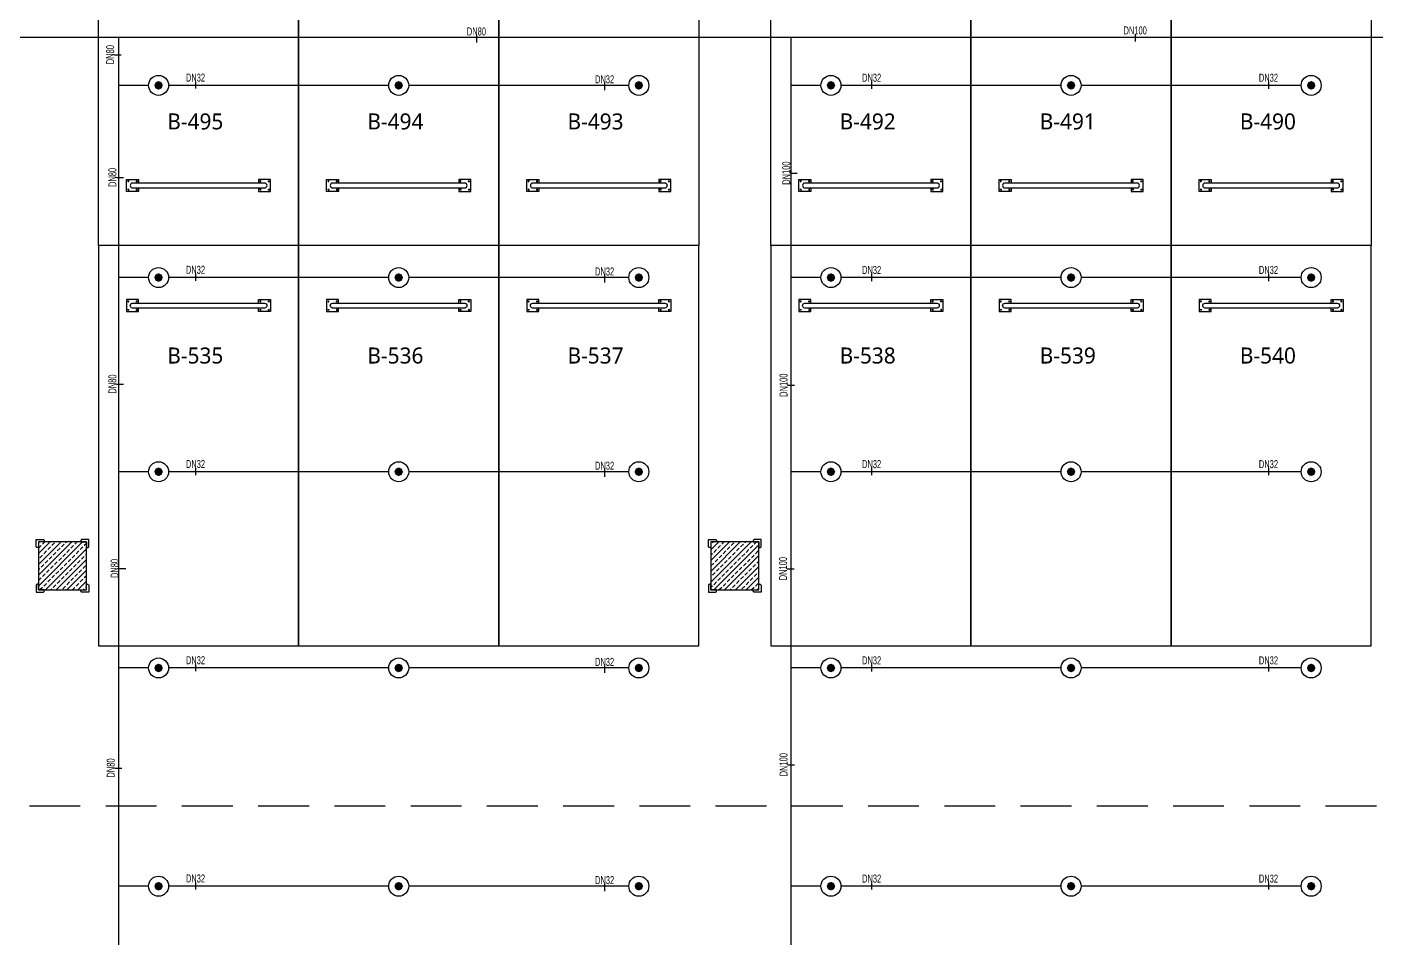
# Model space of a CAD drawing. Header units: millimetres. Extents: x -379292 to 1221486, y 92049 to 447512.
# Drawn here: x 360384 to 377238, y 156172 to 167548 of the extents above; entities that cross this region are included whole.
import ezdxf
from ezdxf.enums import TextEntityAlignment as Align

# ---------------------------------------------------------------- set-up
doc = ezdxf.new("R2010")
doc.units = ezdxf.units.MM
doc.linetypes.add('HIDDEN', pattern=[9.525, 6.35, -3.175])
for name, color, linetype in [('-M-YNGN-BORUID', 7, 'Continuous'), ('-M-YNGN-BORUUZUN', 7, 'Continuous'), ('-M-YNGN-BORUYUK', 7, 'Continuous'), ('-M-YNGN-SPR-YUK', 7, 'Continuous'), ('-M-YNGN-ZON6-CAP-', 7, 'Continuous'), ('-M-YNGN-ZON6-SPR-', 7, 'Continuous'), ('05_HATCH CONCRETE', 141, 'Continuous'), ('05_SYMBOL', 2, 'Continuous'), ('202-A-Y-MahalAd', 141, 'Continuous')]:
    doc.layers.add(name, color=color, linetype=linetype)
doc.layers.add('-M-YNGN-SPR-CAPCIZGI', color=188, linetype='Continuous', plot=False)
doc.layers.add('-M-YNGN-ZON6', color=2, linetype='SP', lineweight=30)
doc.styles.add('CIZGI', font='tahoma.ttf', dxfattribs={"width": 0.8, "oblique": 20})
doc.styles.add('HCAD', font='HCAD.SHX', dxfattribs={"width": 0.8, "height": 0.2})
doc.styles.add('PIPESIZE', font='hcad.shx', dxfattribs={"width": 0.8})
doc.styles.add('SPR-NOT', font='romans.shx')
doc.styles.get("Standard").update_dxf_attribs({"font": 'segoeuil.ttf'})
doc.linetypes.add('SP', pattern='A,2,-0.1,["SP",CIZGI,S=0.14,R=0.2,X=0,Y=-0.07],-0.255', length=2.355)
pattern_1 = [(225, (905000, -3e-07), (67.351921, -67.351921), []), (225, (904932.65, -3e-07), (67.351921, -67.351921), [47.625, -23.8125])]

# ---------------------------------------------------------------- blocks, each defined once
blk = doc.blocks.new('202_Vida')
at = {"color": 0, "linetype": 'ByBlock', "ltscale": 0.2}
for points in [[(1, 0), (-1, 0)], [(0, 1), (0, -1)]]:
    blk.add_lwpolyline(points, dxfattribs=at)
at = {"color": 0, "linetype": 'ByBlock'}
for radius in [0.42, 0.23, 0.155]:
    blk.add_circle((0, 0), radius, dxfattribs=at)
blk = doc.blocks.new('202_Stoper')
at = {"color": 0, "linetype": 'ByBlock'}
for points in [[(-750, -30), (-750, -75), (-900, -75), (-900, 75), (-750, 75), (-750, 30)], [(750, -30), (750, -75), (900, -75), (900, 75), (750, 75), (750, 30)]]:
    blk.add_lwpolyline(points, dxfattribs=at)
blk.add_lwpolyline([(825, -30, 1), (825, 30), (-825, 30, 1), (-825, -30)], format="xyb", close=True, dxfattribs=at)
at = {"color": 0, "linetype": 'ByBlock', "yscale": 10, "zscale": 10, "rotation": 180}
for p, xscale in [((-877, 53), -10), ((-772, 53), 10), ((772, 53), -10), ((877, 53), 10)]:
    blk.add_blockref('202_Vida', p, dxfattribs=dict(at, xscale=xscale))
at = {"color": 0, "linetype": 'ByBlock', "yscale": 10, "zscale": 10}
for p, xscale in [((-877, -52), 10), ((-772, -52), -10), ((772, -52), 10), ((877, -52), -10)]:
    blk.add_blockref('202_Vida', p, dxfattribs=dict(at, xscale=xscale))
blk = doc.blocks.new('202_Mahalblok')
at = {"color": 0, "linetype": 'ByBlock', "flags": 128}
blk.add_lwpolyline([(0, 0), (0, 5000), (2500, 5000), (2500, 0)], close=True, dxfattribs=at)
at = {"color": 252}
blk.add_blockref('202_Stoper', (1250, 750), dxfattribs=at)
at = {"color": 0, "linetype": 'ByBlock', "ltscale": 25}
blk.add_attdef('MAHALNO', text='', height=200, dxfattribs=at).set_placement((1209, 1390), align=Align.BOTTOM_CENTER)
blk = doc.blocks.new('bariyer')
at = {"color": 8, "ltscale": 25}
blk.add_lwpolyline([(0, -70), (15, -70, 0.414214), (30, -55), (30, 30), (-55, 30, 0.414214), (-70, 15), (-70, 0), (0, 0)], format="xyb", close=True, dxfattribs=at)
blk = doc.blocks.new('OtoParkBodrumKatMimari')
at = {"layer": '05_HATCH CONCRETE'}
h = blk.add_hatch(dxfattribs=at)
h.set_pattern_fill('ANSI33', color=8, scale=15, angle=180, style=0)
h.set_pattern_definition(pattern_1)
h.paths.add_polyline_path([(80000, 60300), (79400, 60300), (79400, 59700), (80000, 59700)])
h = blk.add_hatch(dxfattribs=at)
h.set_pattern_fill('ANSI33', color=8, scale=15, angle=180, style=0)
h.set_pattern_definition(pattern_1)
h.paths.add_polyline_path([(88400, 60300), (87800, 60300), (87800, 59700), (88400, 59700)])
at = {"color": 5}
for points in [[(80000, 60300), (79400, 60300), (79400, 59700), (80000, 59700)], [(88400, 60300), (87800, 60300), (87800, 59700), (88400, 59700)]]:
    blk.add_lwpolyline(points, close=True, dxfattribs=at)
at = {"layer": '05_SYMBOL', "color": 252, "linetype": 'HIDDEN', "ltscale": 100}
blk.add_lwpolyline([(128500, 57000), (19400, 57000)], dxfattribs=at)
at = {"layer": '05_SYMBOL', "color": 8, "xscale": -1}
for p in [(79400, 60300), (87800, 60300)]:
    blk.add_blockref('bariyer', p, dxfattribs=at)
at = {"layer": '05_SYMBOL', "color": 8}
for p in [(80000, 60300), (88400, 60300)]:
    blk.add_blockref('bariyer', p, dxfattribs=at)
at = {"layer": '05_SYMBOL', "color": 8, "rotation": 180}
for p in [(79400, 59700), (87800, 59700)]:
    blk.add_blockref('bariyer', p, dxfattribs=at)
at = {"layer": '05_SYMBOL', "color": 8, "xscale": -1, "rotation": 180}
for p in [(80000, 59700), (88400, 59700)]:
    blk.add_blockref('bariyer', p, dxfattribs=at)
at = {"layer": '202-A-Y-MahalAd', "color": 8, "ltscale": 25}
for p, values in [((80150, 64000), {'MAHALNO': 'B-495'}), ((82650, 64000), {'MAHALNO': 'B-494'}), ((85150, 64000), {'MAHALNO': 'B-493'}), ((88550, 64000), {'MAHALNO': 'B-492'}), ((91050, 64000), {'MAHALNO': 'B-491'}), ((93550, 64000), {'MAHALNO': 'B-490'})]:
    blk.add_blockref('202_Mahalblok', p, dxfattribs=at).add_auto_attribs(values)
ref = blk.add_blockref('202_Mahalblok', (80150, 64000), dxfattribs=dict(at, xscale=-1, rotation=180))
ref.add_attrib('MAHALNO', 'B-535', dxfattribs={"layer": '0', "color": 0, "linetype": 'ByBlock', "ltscale": 25, "height": 200}).set_placement((81359, 62467), align=Align.BOTTOM_CENTER)
ref = blk.add_blockref('202_Mahalblok', (82650, 64000), dxfattribs=dict(at, xscale=-1, rotation=180))
ref.add_attrib('MAHALNO', 'B-536', dxfattribs={"layer": '0', "color": 0, "linetype": 'ByBlock', "ltscale": 25, "height": 200}).set_placement((83859, 62467), align=Align.BOTTOM_CENTER)
ref = blk.add_blockref('202_Mahalblok', (85150, 64000), dxfattribs=dict(at, xscale=-1, rotation=180))
ref.add_attrib('MAHALNO', 'B-537', dxfattribs={"layer": '0', "color": 0, "linetype": 'ByBlock', "ltscale": 25, "height": 200}).set_placement((86359, 62467), align=Align.BOTTOM_CENTER)
ref = blk.add_blockref('202_Mahalblok', (88550, 64000), dxfattribs=dict(at, xscale=-1, rotation=180))
ref.add_attrib('MAHALNO', 'B-538', dxfattribs={"layer": '0', "color": 0, "linetype": 'ByBlock', "ltscale": 25, "height": 200}).set_placement((89759, 62467), align=Align.BOTTOM_CENTER)
ref = blk.add_blockref('202_Mahalblok', (91050, 64000), dxfattribs=dict(at, xscale=-1, rotation=180))
ref.add_attrib('MAHALNO', 'B-539', dxfattribs={"layer": '0', "color": 0, "linetype": 'ByBlock', "ltscale": 25, "height": 200}).set_placement((92259, 62467), align=Align.BOTTOM_CENTER)
ref = blk.add_blockref('202_Mahalblok', (93550, 64000), dxfattribs=dict(at, xscale=-1, rotation=180))
ref.add_attrib('MAHALNO', 'B-540', dxfattribs={"layer": '0', "color": 0, "linetype": 'ByBlock', "ltscale": 25, "height": 200}).set_placement((94759, 62467), align=Align.BOTTOM_CENTER)
blk = doc.blocks.new('SPRKL100')
at = {"layer": '-M-YNGN-SPR-CAPCIZGI'}
blk.add_line((0, 0.43), (0, -0.43), dxfattribs=at)
at = {"layer": '-M-YNGN-BORUID', "color": 0, "style": 'HCAD', "width": 0.8, "flags": 1}
blk.add_attdef('DIC', text='', height=0.4, dxfattribs=at).set_placement((0, -1.69), align=Align.CENTER)
at = {"layer": '-M-YNGN-BORUUZUN', "color": 0, "style": 'HCAD', "width": 0.7}
blk.add_attdef('BOY', text='', height=0.8, dxfattribs=at).set_placement((0, -1.08), align=Align.CENTER)
at = {"layer": '-M-YNGN-BORUYUK', "color": 6, "style": 'PIPESIZE', "width": 0.8}
blk.add_attdef('YUK', text='', height=0.5, dxfattribs=at).set_placement((0, 1.87), align=Align.CENTER)
at = {"color": 0, "style": 'PIPESIZE', "width": 0.7}
blk.add_attdef('CAP', text='', height=1, dxfattribs=at).set_placement((0, 0.45), align=Align.CENTER)
blk = doc.blocks.new('SP-C-UP-12')
at = {"ltscale": 10}
blk.add_line((0, 0), (0, 0), dxfattribs=at)
at = {"color": 1, "linetype": 'Continuous'}
blk.add_circle((0, 0), 12.5, dxfattribs=at)
at = {"ltscale": 10}
for points in [[(-5.4, 0), (-3.8, 3.8), (-3.8, -3.8), (0, 5.4)], [(-3.8, -3.8), (0, 5.4), (0, -5.4), (3.8, 3.8)], [(0, -5.4), (3.8, 3.8), (3.8, -3.8), (5.4, 0)]]:
    blk.add_solid(points, dxfattribs=at)
at = {"layer": '-M-YNGN-SPR-YUK', "style": 'SPR-NOT', "width": 0.5, "flags": 9}
for tag, p in [('YUK', (0, 17.8)), ('CAP', (0, 14.4)), ('TIP', (0.2, 10.8))]:
    blk.add_attdef(tag, text='', height=2.5, dxfattribs=at).set_placement(p, align=Align.MIDDLE_CENTER)
blk = doc.blocks.new('A$C69E8D8A3')
at = {"layer": '-M-YNGN-ZON6', "ltscale": 500}
for p, q in [((-1888.5, 6524.4), (3764, 6524.4)), ((-1046, 6524.4), (-1046, 3591.9)), ((-206, 6524.4), (-206, 3591.9)), ((-1008.5, 6464.4), (-1046, 6464.4)), ((-708.5, 6464.4), (-983.5, 6464.4)), ((-408.5, 6464.4), (-683.5, 6464.4)), ((-168.5, 6464.4), (-206, 6464.4)), ((131.5, 6464.4), (-143.5, 6464.4)), ((431.5, 6464.4), (156.5, 6464.4)), ((-1008.5, 6224.4), (-1046, 6224.4)), ((-708.5, 6224.4), (-983.5, 6224.4)), ((-408.5, 6224.4), (-683.5, 6224.4)), ((-168.5, 6224.4), (-206, 6224.4)), ((131.5, 6224.4), (-143.5, 6224.4)), ((431.5, 6224.4), (156.5, 6224.4)), ((-1008.5, 5981.9), (-1046, 5981.9)), ((-708.5, 5981.9), (-983.5, 5981.9)), ((-408.5, 5981.9), (-683.5, 5981.9)), ((-168.5, 5981.9), (-206, 5981.9)), ((131.5, 5981.9), (-143.5, 5981.9)), ((431.5, 5981.9), (156.5, 5981.9)), ((-1008.5, 5736.9), (-1046, 5736.9)), ((-708.5, 5736.9), (-983.5, 5736.9)), ((-408.5, 5736.9), (-683.5, 5736.9)), ((-168.5, 5736.9), (-206, 5736.9)), ((131.5, 5736.9), (-143.5, 5736.9)), ((431.5, 5736.9), (156.5, 5736.9)), ((-1008.5, 5464.4), (-1046, 5464.4)), ((-708.5, 5464.4), (-983.5, 5464.4)), ((-408.5, 5464.4), (-683.5, 5464.4)), ((-168.5, 5464.4), (-206, 5464.4)), ((131.5, 5464.4), (-143.5, 5464.4)), ((431.5, 5464.4), (156.5, 5464.4))]:
    blk.add_line(p, q, dxfattribs=at)
at = {"layer": '-M-YNGN-ZON6-CAP-'}
ref = blk.add_blockref('SPRKL100', (-598.9, 6522.2), dxfattribs=dict(at, xscale=10, yscale=10, zscale=10))
ref.add_attrib('CAP', 'DN80', dxfattribs={"layer": '0', "color": 0, "height": 10, "style": 'PIPESIZE', "width": 0.7}).set_placement((-598.9, 6526.7), align=Align.CENTER)
ref = blk.add_blockref('SPRKL100', (224.1, 6523.5), dxfattribs=dict(at, xscale=10, yscale=10, zscale=10))
ref.add_attrib('CAP', 'DN100', dxfattribs={"layer": '0', "color": 0, "height": 10, "style": 'PIPESIZE', "width": 0.7}).set_placement((224.1, 6528), align=Align.CENTER)
ref = blk.add_blockref('SPRKL100', (-1047, 6502.7), dxfattribs=dict(at, xscale=10.00000000000001, yscale=10.00000000000001, zscale=10.00000000000001, rotation=90))
ref.add_attrib('CAP', 'DN80', dxfattribs={"layer": '0', "color": 0, "height": 10, "rotation": 90, "style": 'PIPESIZE', "width": 0.7}).set_placement((-1051.5, 6502.7), align=Align.CENTER)
ref = blk.add_blockref('SPRKL100', (-949.9, 6464.6), dxfattribs=dict(at, xscale=10, yscale=10, zscale=10))
ref.add_attrib('CAP', 'DN32', dxfattribs={"layer": '0', "color": 0, "height": 10, "style": 'PIPESIZE', "width": 0.7}).set_placement((-949.9, 6469.1), align=Align.CENTER)
ref = blk.add_blockref('SPRKL100', (-438.8, 6462.5), dxfattribs=dict(at, xscale=10, yscale=10, zscale=10))
ref.add_attrib('CAP', 'DN32', dxfattribs={"layer": '0', "color": 0, "height": 10, "style": 'PIPESIZE', "width": 0.7}).set_placement((-438.8, 6467), align=Align.CENTER)
ref = blk.add_blockref('SPRKL100', (-105.2, 6464.4), dxfattribs=dict(at, xscale=10, yscale=10, zscale=10))
ref.add_attrib('CAP', 'DN32', dxfattribs={"layer": '0', "color": 0, "height": 10, "style": 'PIPESIZE', "width": 0.7}).set_placement((-105.2, 6468.9), align=Align.CENTER)
ref = blk.add_blockref('SPRKL100', (390.6, 6464.4), dxfattribs=dict(at, xscale=10, yscale=10, zscale=10))
ref.add_attrib('CAP', 'DN32', dxfattribs={"layer": '0', "color": 0, "height": 10, "style": 'PIPESIZE', "width": 0.7}).set_placement((390.6, 6468.9), align=Align.CENTER)
ref = blk.add_blockref('SPRKL100', (-1044.2, 6349.4), dxfattribs=dict(at, xscale=10.00000000000001, yscale=10.00000000000001, zscale=10.00000000000001, rotation=90))
ref.add_attrib('CAP', 'DN80', dxfattribs={"layer": '0', "color": 0, "height": 10, "rotation": 90, "style": 'PIPESIZE', "width": 0.7}).set_placement((-1048.7, 6349.4), align=Align.CENTER)
ref = blk.add_blockref('SPRKL100', (-202.4, 6354.8), dxfattribs=dict(at, xscale=10.00000000000001, yscale=10.00000000000001, zscale=10.00000000000001, rotation=90))
ref.add_attrib('CAP', 'DN100', dxfattribs={"layer": '0', "color": 0, "height": 10, "rotation": 90, "style": 'PIPESIZE', "width": 0.7}).set_placement((-206.9, 6354.8), align=Align.CENTER)
ref = blk.add_blockref('SPRKL100', (-949.9, 6224.6), dxfattribs=dict(at, xscale=10, yscale=10, zscale=10))
ref.add_attrib('CAP', 'DN32', dxfattribs={"layer": '0', "color": 0, "height": 10, "style": 'PIPESIZE', "width": 0.7}).set_placement((-949.9, 6229.1), align=Align.CENTER)
ref = blk.add_blockref('SPRKL100', (-438.8, 6222.5), dxfattribs=dict(at, xscale=10, yscale=10, zscale=10))
ref.add_attrib('CAP', 'DN32', dxfattribs={"layer": '0', "color": 0, "height": 10, "style": 'PIPESIZE', "width": 0.7}).set_placement((-438.8, 6227), align=Align.CENTER)
ref = blk.add_blockref('SPRKL100', (-105.2, 6224.4), dxfattribs=dict(at, xscale=10, yscale=10, zscale=10))
ref.add_attrib('CAP', 'DN32', dxfattribs={"layer": '0', "color": 0, "height": 10, "style": 'PIPESIZE', "width": 0.7}).set_placement((-105.2, 6228.9), align=Align.CENTER)
ref = blk.add_blockref('SPRKL100', (390.6, 6224.4), dxfattribs=dict(at, xscale=10, yscale=10, zscale=10))
ref.add_attrib('CAP', 'DN32', dxfattribs={"layer": '0', "color": 0, "height": 10, "style": 'PIPESIZE', "width": 0.7}).set_placement((390.6, 6228.9), align=Align.CENTER)
ref = blk.add_blockref('SPRKL100', (-1044.2, 6091.4), dxfattribs=dict(at, xscale=10.00000000000001, yscale=10.00000000000001, zscale=10.00000000000001, rotation=90))
ref.add_attrib('CAP', 'DN80', dxfattribs={"layer": '0', "color": 0, "height": 10, "rotation": 90, "style": 'PIPESIZE', "width": 0.7}).set_placement((-1048.7, 6091.4), align=Align.CENTER)
ref = blk.add_blockref('SPRKL100', (-205.7, 6090), dxfattribs=dict(at, xscale=10.00000000000001, yscale=10.00000000000001, zscale=10.00000000000001, rotation=90))
ref.add_attrib('CAP', 'DN100', dxfattribs={"layer": '0', "color": 0, "height": 10, "rotation": 90, "style": 'PIPESIZE', "width": 0.7}).set_placement((-210.2, 6090), align=Align.CENTER)
ref = blk.add_blockref('SPRKL100', (-949.9, 5982.1), dxfattribs=dict(at, xscale=10, yscale=10, zscale=10))
ref.add_attrib('CAP', 'DN32', dxfattribs={"layer": '0', "color": 0, "height": 10, "style": 'PIPESIZE', "width": 0.7}).set_placement((-949.9, 5986.6), align=Align.CENTER)
ref = blk.add_blockref('SPRKL100', (-438.8, 5980), dxfattribs=dict(at, xscale=10, yscale=10, zscale=10))
ref.add_attrib('CAP', 'DN32', dxfattribs={"layer": '0', "color": 0, "height": 10, "style": 'PIPESIZE', "width": 0.7}).set_placement((-438.8, 5984.5), align=Align.CENTER)
ref = blk.add_blockref('SPRKL100', (-105.2, 5981.9), dxfattribs=dict(at, xscale=10, yscale=10, zscale=10))
ref.add_attrib('CAP', 'DN32', dxfattribs={"layer": '0', "color": 0, "height": 10, "style": 'PIPESIZE', "width": 0.7}).set_placement((-105.2, 5986.4), align=Align.CENTER)
ref = blk.add_blockref('SPRKL100', (390.6, 5981.9), dxfattribs=dict(at, xscale=10, yscale=10, zscale=10))
ref.add_attrib('CAP', 'DN32', dxfattribs={"layer": '0', "color": 0, "height": 10, "style": 'PIPESIZE', "width": 0.7}).set_placement((390.6, 5986.4), align=Align.CENTER)
ref = blk.add_blockref('SPRKL100', (-1041.4, 5861.1), dxfattribs=dict(at, xscale=10.00000000000001, yscale=10.00000000000001, zscale=10.00000000000001, rotation=90))
ref.add_attrib('CAP', 'DN80', dxfattribs={"layer": '0', "color": 0, "height": 10, "rotation": 90, "style": 'PIPESIZE', "width": 0.7}).set_placement((-1045.9, 5861.1), align=Align.CENTER)
ref = blk.add_blockref('SPRKL100', (-206.4, 5860.9), dxfattribs=dict(at, xscale=10.00000000000001, yscale=10.00000000000001, zscale=10.00000000000001, rotation=90))
ref.add_attrib('CAP', 'DN100', dxfattribs={"layer": '0', "color": 0, "height": 10, "rotation": 90, "style": 'PIPESIZE', "width": 0.7}).set_placement((-210.9, 5860.9), align=Align.CENTER)
ref = blk.add_blockref('SPRKL100', (-949.9, 5737.1), dxfattribs=dict(at, xscale=10, yscale=10, zscale=10))
ref.add_attrib('CAP', 'DN32', dxfattribs={"layer": '0', "color": 0, "height": 10, "style": 'PIPESIZE', "width": 0.7}).set_placement((-949.9, 5741.6), align=Align.CENTER)
ref = blk.add_blockref('SPRKL100', (-438.8, 5735), dxfattribs=dict(at, xscale=10, yscale=10, zscale=10))
ref.add_attrib('CAP', 'DN32', dxfattribs={"layer": '0', "color": 0, "height": 10, "style": 'PIPESIZE', "width": 0.7}).set_placement((-438.8, 5739.5), align=Align.CENTER)
ref = blk.add_blockref('SPRKL100', (-105.2, 5736.9), dxfattribs=dict(at, xscale=10, yscale=10, zscale=10))
ref.add_attrib('CAP', 'DN32', dxfattribs={"layer": '0', "color": 0, "height": 10, "style": 'PIPESIZE', "width": 0.7}).set_placement((-105.2, 5741.4), align=Align.CENTER)
ref = blk.add_blockref('SPRKL100', (390.6, 5736.9), dxfattribs=dict(at, xscale=10, yscale=10, zscale=10))
ref.add_attrib('CAP', 'DN32', dxfattribs={"layer": '0', "color": 0, "height": 10, "style": 'PIPESIZE', "width": 0.7}).set_placement((390.6, 5741.4), align=Align.CENTER)
ref = blk.add_blockref('SPRKL100', (-205.7, 5616.1), dxfattribs=dict(at, xscale=10.00000000000001, yscale=10.00000000000001, zscale=10.00000000000001, rotation=90))
ref.add_attrib('CAP', 'DN100', dxfattribs={"layer": '0', "color": 0, "height": 10, "rotation": 90, "style": 'PIPESIZE', "width": 0.7}).set_placement((-210.2, 5616.1), align=Align.CENTER)
ref = blk.add_blockref('SPRKL100', (-1046.3, 5612), dxfattribs=dict(at, xscale=10.00000000000001, yscale=10.00000000000001, zscale=10.00000000000001, rotation=90))
ref.add_attrib('CAP', 'DN80', dxfattribs={"layer": '0', "color": 0, "height": 10, "rotation": 90, "style": 'PIPESIZE', "width": 0.7}).set_placement((-1050.8, 5612), align=Align.CENTER)
ref = blk.add_blockref('SPRKL100', (-949.9, 5464.6), dxfattribs=dict(at, xscale=10, yscale=10, zscale=10))
ref.add_attrib('CAP', 'DN32', dxfattribs={"layer": '0', "color": 0, "height": 10, "style": 'PIPESIZE', "width": 0.7}).set_placement((-949.9, 5469.1), align=Align.CENTER)
ref = blk.add_blockref('SPRKL100', (-105.2, 5464.4), dxfattribs=dict(at, xscale=10, yscale=10, zscale=10))
ref.add_attrib('CAP', 'DN32', dxfattribs={"layer": '0', "color": 0, "height": 10, "style": 'PIPESIZE', "width": 0.7}).set_placement((-105.2, 5468.9), align=Align.CENTER)
ref = blk.add_blockref('SPRKL100', (390.6, 5464.4), dxfattribs=dict(at, xscale=10, yscale=10, zscale=10))
ref.add_attrib('CAP', 'DN32', dxfattribs={"layer": '0', "color": 0, "height": 10, "style": 'PIPESIZE', "width": 0.7}).set_placement((390.6, 5468.9), align=Align.CENTER)
ref = blk.add_blockref('SPRKL100', (-438.8, 5462.5), dxfattribs=dict(at, xscale=10, yscale=10, zscale=10))
ref.add_attrib('CAP', 'DN32', dxfattribs={"layer": '0', "color": 0, "height": 10, "style": 'PIPESIZE', "width": 0.7}).set_placement((-438.8, 5467), align=Align.CENTER)
at = {"layer": '-M-YNGN-ZON6-SPR-', "rotation": 180}
for p in [(-996, 6464.4), (-696, 6464.4), (-396, 6464.4), (-156, 6464.4), (144, 6464.4), (444, 6464.4), (-996, 6224.4), (-696, 6224.4), (-396, 6224.4), (-156, 6224.4), (144, 6224.4), (444, 6224.4), (-996, 5981.9), (-696, 5981.9), (-396, 5981.9), (-156, 5981.9), (144, 5981.9), (444, 5981.9), (-996, 5736.9), (-696, 5736.9), (-396, 5736.9), (-156, 5736.9), (144, 5736.9), (444, 5736.9), (-996, 5464.4), (-696, 5464.4), (-396, 5464.4), (-156, 5464.4), (144, 5464.4), (444, 5464.4)]:
    blk.add_blockref('SP-C-UP-12', p, dxfattribs=at)

msp = doc.modelspace()

# ---------------------------------------------------------------- block references
at = {"color": 8}
msp.add_blockref('OtoParkBodrumKatMimari', (281127.6, 100818.8), dxfattribs=at)

# ---------------------------------------------------------------- next in the draw order: block references
at = {"layer": '-M-YNGN-ZON6', "ltscale": 25, "xscale": 10, "yscale": 10, "zscale": 10}
msp.add_blockref('A$C69E8D8A3', (371987.7, 102175), dxfattribs=at)

doc.saveas('drawing.dxf')
